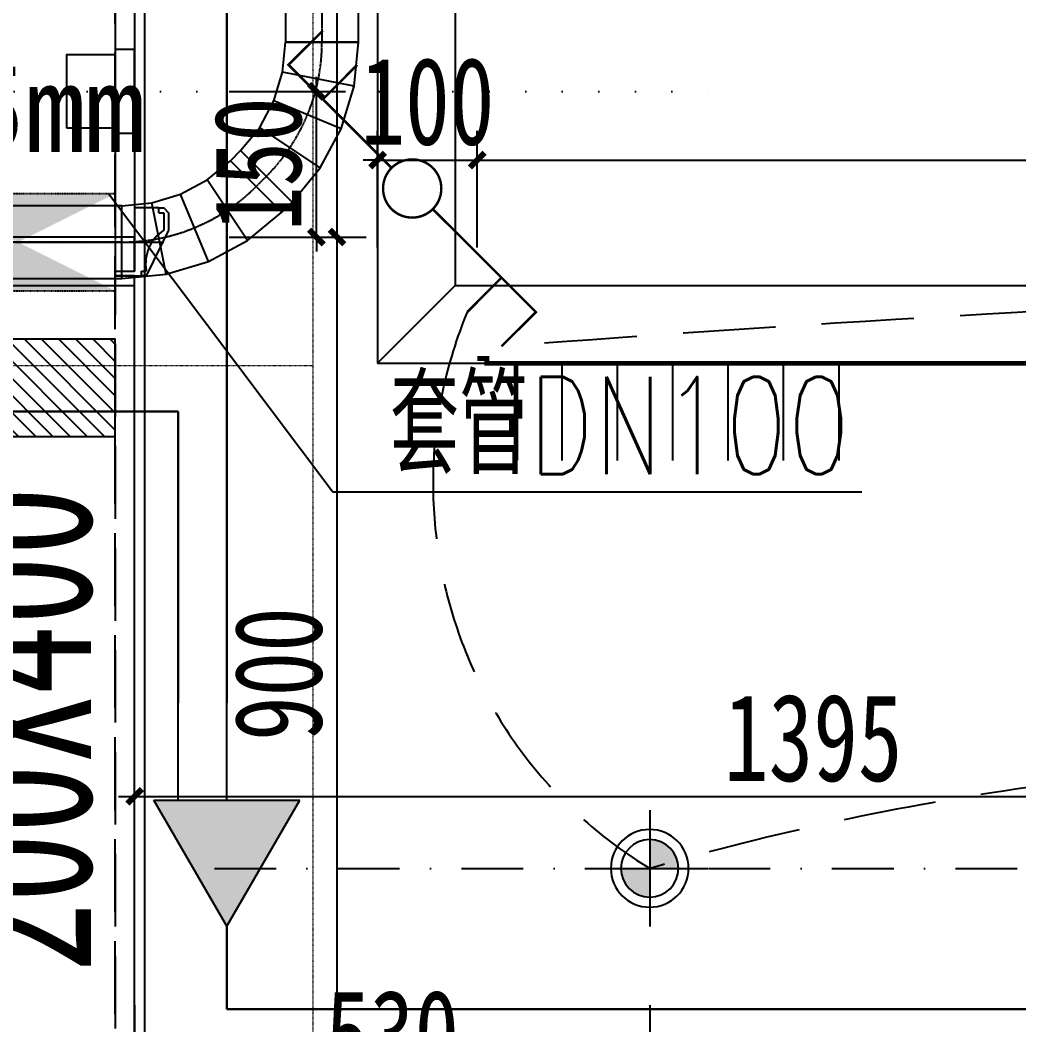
# Model space of a CAD drawing. Header units: millimetres. Extents: x -297 to 39764, y -29258 to 20315.
# Drawn here: x 10764 to 11792, y -22253 to -21219 of the extents above; entities that cross this region are included whole.
import ezdxf

# ---------------------------------------------------------------- set-up
doc = ezdxf.new("R2010")
doc.units = ezdxf.units.MM
for name, pattern in [('CENTER2', [1.125, 0.75, -0.125, 0.125, -0.125]), ('DASH', [0.35, 0.25, -0.1]), ('DASHDOT', [1, 0.5, -0.25, 0, -0.25]), ('DASHDOT2', [12.7, 6.35, -3.175, 0, -3.175]), ('DOT2', [0.125, 0, -0.125]), ('HIDDEN', [9.525, 6.35, -3.175]), ('HIDDEN2', [0.1875, 0.125, -0.0625])]:
    doc.linetypes.add(name, pattern=pattern)
doc.layers.get('Defpoints').update_dxf_attribs({"color": 250})
for name, color, linetype in [('.-P建筑梁位', 4, 'Continuous'), ('.P-墙体尺寸标注', 252, 'Continuous'), ('.p-灯具连线', 6, 'Continuous'), ('.P-装饰轮廓', 180, 'Continuous'), ('.P-门套', 141, 'Continuous'), ('.PC-天花灯具', 203, 'Continuous'), ('.PC-天花造型', 163, 'Continuous'), ('.PC-灯具尺寸标注', 252, 'Continuous'), ('.PC-综合天花虚线层', 14, 'DASHDOT2'), ('.ZD-强电开关', 183, 'Continuous'), ('.ZD-插座标注', 252, 'Continuous'), ('.ZD-插座虚线层', 214, 'DASH'), ('.ZT-空调.检修口', 52, 'Continuous'), ('0-设备', 1, 'Continuous'), ('A-Wall', 2, 'Continuous'), ('A-索引', 57, 'Continuous'), ('DUCT-新风中心线', 5, 'CENTER2'), ('DUCT-新风标注', 3, 'Continuous'), ('DUCT-新风管', 3, 'Continuous'), ('DUCT-新风管端线', 2, 'Continuous'), ('留孔', 1, 'Continuous'), ('空调套管', 1, 'Continuous')]:
    doc.layers.add(name, color=color, linetype=linetype)
doc.layers.add('ACS_DLJ_LNSG', color=4, linetype='DASHDOT', lineweight=20)
doc.layers.add('ACS_DLJ_QYG', color=1, linetype='Continuous', lineweight=30)
doc.styles.add('GOA_01_thin_0.75', font='romans.shx', dxfattribs={"width": 0.75, "bigfont": 'hzdx.shx'})
doc.styles.add('HZTXT', font='')
doc.styles.add('宋体', font='', dxfattribs={"width": 0.7, "height": 5})
doc.styles.add('文字样式', font='', dxfattribs={"width": 0.75})
doc.styles.get('HZTXT').set_extended_font_data('SimSun')
doc.styles.get('宋体').set_extended_font_data('SimSun')
doc.styles.get('文字样式').set_extended_font_data('SimSun')
doc.dimstyles.new('西安1-40（内部尺寸）', dxfattribs={"dimscale": 30, "dimtxt": 3, "dimasz": 0.5, "dimexe": 1, "dimexo": 1, "dimgap": 0.5, "dimtad": 1, "dimdec": 0, "dimrnd": 5, "dimtxsty": '文字样式', "dimblk": 'ARCHTICK', "dimcen": 1, "dimdle": 0.55, "dimclrd": 252, "dimclre": 252, "dimclrt": 30, "dimadec": 0, "dimazin": 0, "dimtfac": 1, "dimtdec": 0, "dimtix": 1, "dimtmove": 2, "dimatfit": 3, "dimfxl": 5, "dimfxlon": 1, "dimarcsym": 0})

# ---------------------------------------------------------------- blocks, each defined once
blk = doc.blocks.new('A$C303A7B2C')
at = {"layer": '.P-门套', "ltscale": 300}
for p, q in [((-60, 25), (-65, 25)), ((-65, 25), (-65, 0)), ((-60, 25), (-60, 30)), ((-60, 30), (-42, 30)), ((0, 7), (0, 11.4)), ((-65, 0), (0, 0)), ((5, 7), (0, 7)), ((0, -20), (0, 0)), ((5, -20), (5, 7)), ((5, -20), (0, -20))]:
    blk.add_line(p, q, dxfattribs=at)
for centre, radius, start, end in [((-7.7, 52.1), 40.8, 212.7332, 280.031), ((-0.5, 11.4), 0.5, 0, 100.031)]:
    blk.add_arc(centre, radius, start, end, dxfattribs=at)
at = {"layer": 'A-索引', "color": 5}
blk.add_lwpolyline([(-65, 25), (-65, 30), (-60, 35), (-42, 35), (5, 12), (5, 7)], dxfattribs=at)
blk = doc.blocks.new('*U59')
at = {"layer": '.P-门套', "ltscale": 15}
blk.add_lwpolyline([(-40, 240), (-40, 220), (-35, 220), (-35, 240), (0, 240), (0, 0), (-25, 0), (-25, 20), (-30, 20), (-30, 0), (-38, 0), (-38, 0), (-38, 56), (-50, 56), (-50, 240)], close=True, dxfattribs=at)
at = {"layer": '.P-门套', "linetype": 'ByBlock', "xscale": -1}
blk.add_blockref('A$C303A7B2C', (-35, 240), dxfattribs=at)
blk = doc.blocks.new('A$Cd2e37dc6')
at = {"layer": '.-P建筑梁位', "color": 4, "linetype": 'DASH', "ltscale": 300}
for points in [[(8700, 7978.4), (9700, 7978.4), (9700, 3078.4), (3900, 3078.4), (3900, 7878.4), (3900, 10878.4), (8700, 10878.4), (8700, 7978.4)], [(3900, 8178.4), (3900, 6178.4)]]:
    blk.add_lwpolyline(points, dxfattribs=at)
at = {"layer": '.-P建筑梁位', "color": 250, "linetype": 'DASH', "ltscale": 300, "style": '宋体', "width": 0.7}
blk.add_text('200X400', height=150, rotation=90, dxfattribs=at).set_placement((3875.1, 7321.6))
blk = doc.blocks.new('retrrrrrrrr')
blk.add_hatch(color=250).paths.add_polyline_path([(-88290.54307, 12821.54554), (-88365.54307, 12951.44935), (-88215.54307, 12951.44935)])
at = {"layer": '空调套管'}
h = blk.add_hatch(dxfattribs=at)
h.set_pattern_fill('ANSI31', color=250, scale=100, angle=-90)
h.set_pattern_definition([(315, (-41858.443, 54272.627), (8.8388348, 8.8388348), [])])
h.paths.add_polyline_path([(-88605.41381, 13325.85623), (-88405.41381, 13325.85623), (-88405.41381, 13425.85623), (-88605.41381, 13425.85623)])
at = {"color": 250}
for p, q in [((-88340.54307, 12951.44935), (-88340.54307, 13051.44935)), ((-88290.54307, 12951.44935), (-88290.54307, 13051.44935)), ((-88290.54307, 12821.54554), (-88365.54307, 12951.44935)), ((-88365.54307, 12951.44935), (-88215.54307, 12951.44935)), ((-88290.54307, 12821.54554), (-88215.54307, 12951.44935))]:
    blk.add_line(p, q, dxfattribs=at)
at = {"layer": '0-设备', "color": 250}
for p, q in [((-88412.33669, 13575.85624), (-88181.52202, 13268.75965, 3000)), ((-88181.52202, 13268.75965, 3000), (-87636.99732, 13268.75965, 3000))]:
    blk.add_line(p, q, dxfattribs=at)
at = {"layer": 'ACS_DLJ_LNSG', "color": 250}
for p, q in [((-88202.2038, 15821.39079), (-88202.2038, 12586.13771)), ((-88701.53749, 13398.83086), (-88202.2038, 13398.83086))]:
    blk.add_line(p, q, dxfattribs=at)
at = {"layer": 'ACS_DLJ_QYG', "color": 250}
for p, q in [((-88290.54307, 15752.83079), (-88290.54307, 13051.44935)), ((-88655.85576, 13351.44935), (-88340.54307, 13351.44935)), ((-88340.54307, 13051.44935), (-88340.54307, 13351.44935)), ((-88290.54307, 12821.54554), (-88290.54307, 12736.13771)), ((-86915.81081, 12736.13771), (-88290.54307, 12736.13771))]:
    blk.add_line(p, q, dxfattribs=at)
at = {"layer": 'DUCT-新风中心线', "color": 250}
for p, q in [((-88192.6021, 15683.66514), (-88192.6021, 13731.92225)), ((-88192.6021, 13731.82225), (-88192.6021, 13731.92225)), ((-88260.27977, 13583.17857), (-88249.92443, 13593.53391)), ((-88249.92443, 13593.53391), (-88249.85372, 13593.60462)), ((-88260.35048, 13583.10786), (-88260.27977, 13583.17857)), ((-88398.66811, 13525.85624), (-88631.48373, 13525.85624)), ((-88398.66811, 13525.85624), (-88398.56811, 13525.85624))]:
    blk.add_line(p, q, dxfattribs=at)
for centre, start, end in [((-88388.07135, 13731.82225), 315, 360), ((-88398.56811, 13721.32549), 270, 315)]:
    blk.add_arc(centre, 195.46926, start, end, dxfattribs=at)
at = {"layer": 'DUCT-新风管', "color": 250}
for p, q in [((-88230.1021, 15683.66514), (-88230.1021, 13731.92225)), ((-88155.1021, 13731.92225), (-88155.1021, 15683.66514)), ((-88233.13743, 13701.00398), (-88230.1021, 13731.82225)), ((-88230.1021, 13731.82225), (-88230.1021, 13731.92225)), ((-88159.57854, 13686.37221), (-88155.1021, 13731.82225)), ((-88155.1021, 13731.82225), (-88155.1021, 13731.92225)), ((-88242.12679, 13671.37004), (-88233.13743, 13701.00398)), ((-88172.83583, 13642.66878), (-88159.57854, 13686.37221)), ((-88256.72472, 13644.05924), (-88242.12679, 13671.37004)), ((-88276.37022, 13620.12112), (-88256.72472, 13644.05924)), ((-88194.3645, 13602.39147), (-88172.83583, 13642.66878)), ((-88276.44093, 13620.05041), (-88286.79627, 13609.69507)), ((-88276.44093, 13620.05041), (-88276.37022, 13620.12112)), ((-88310.8051, 13589.97886), (-88286.86698, 13609.62436)), ((-88286.86698, 13609.62436), (-88286.79627, 13609.69507)), ((-88223.33721, 13567.08811), (-88194.3645, 13602.39147)), ((-88338.1159, 13575.38093), (-88310.8051, 13589.97886)), ((-88367.74984, 13566.39157), (-88338.1159, 13575.38093)), ((-88398.66811, 13563.35624), (-88631.48373, 13563.35624)), ((-88398.66811, 13563.35624), (-88398.56811, 13563.35624)), ((-88398.56811, 13563.35624), (-88367.74984, 13566.39157)), ((-88233.76326, 13556.66206), (-88223.40792, 13567.0174)), ((-88223.40792, 13567.0174), (-88223.33721, 13567.08811)), ((-88269.13733, 13527.61864), (-88233.83397, 13556.59135)), ((-88233.83397, 13556.59135), (-88233.76326, 13556.66206)), ((-88309.41464, 13506.08997), (-88269.13733, 13527.61864)), ((-88353.11807, 13492.83268), (-88309.41464, 13506.08997)), ((-88398.56811, 13488.35624), (-88353.11807, 13492.83268)), ((-88631.48373, 13488.35624), (-88398.66811, 13488.35624)), ((-88398.66811, 13488.35624), (-88398.56811, 13488.35624))]:
    blk.add_line(p, q, dxfattribs=at)
at = {"layer": 'DUCT-新风管端线', "color": 250}
for p, q in [((-88155.1021, 13731.92225), (-88230.1021, 13731.92225)), ((-88230.1021, 13731.92225), (-88155.1021, 13731.92225)), ((-88159.57854, 13686.37221), (-88233.13743, 13701.00398)), ((-88172.83583, 13642.66878), (-88242.12679, 13671.37004)), ((-88194.3645, 13602.39147), (-88256.72472, 13644.05924)), ((-88223.40792, 13567.0174), (-88276.44093, 13620.05041)), ((-88223.40792, 13567.0174), (-88276.44093, 13620.05041)), ((-88233.76326, 13556.66206), (-88286.79627, 13609.69507)), ((-88286.79627, 13609.69507), (-88233.76326, 13556.66206)), ((-88269.13733, 13527.61864), (-88310.8051, 13589.97886)), ((-88309.41464, 13506.08997), (-88338.1159, 13575.38093)), ((-88398.66811, 13488.35624), (-88398.66811, 13563.35624)), ((-88398.66811, 13488.35624), (-88398.66811, 13563.35624)), ((-88353.11807, 13492.83268), (-88367.74984, 13566.39157))]:
    blk.add_line(p, q, dxfattribs=at)
at = {"layer": '留孔', "color": 250, "linetype": 'HIDDEN2', "ltscale": 0.5}
for p, q in [((-88605.41381, 13575.85624), (-88405.41381, 13575.85624)), ((-88405.41381, 13575.85624), (-88405.41381, 13475.85624)), ((-88605.41381, 13475.85624), (-88405.41381, 13475.85624))]:
    blk.add_line(p, q, dxfattribs=at)
at = {"layer": '留孔', "color": 250}
blk.add_line((-88655.41381, 13525.85624), (-88355.41381, 13525.85624), dxfattribs=at)
at = {"layer": '留孔', "color": 250, "linetype": 'HIDDEN2', "ltscale": 0.5}
blk.add_solid([(-88605.41381, 13475.85624), (-88405.41381, 13475.85624), (-88405.41381, 13575.85624), (-88605.41381, 13575.85624)], dxfattribs=at)
at = {"layer": '空调套管', "color": 250}
blk.add_lwpolyline([(-88605.41381, 13425.85623), (-88605.41381, 13325.85623), (-88405.41381, 13325.85623), (-88405.41381, 13425.85623)], close=True, dxfattribs=at)
at = {"layer": '0-设备', "color": 250, "insert": (-88122.76669, 13387.10831, 3000), "char_height": 100, "width": 597.1388019, "attachment_point": 1, "style": 'GOA_01_thin_0.75'}
blk.add_mtext('套管DN100', dxfattribs=at)
at = {"layer": 'DUCT-新风标注', "color": 250, "style": 'HZTXT'}
blk.add_text('%%C75mm', height=90.632911, dxfattribs=at).set_placement((-88713.161, 13618.6533, 6000))
blk = doc.blocks.new('tyr')
at = {"layer": '.ZT-空调.检修口'}
for p, q in [((11321.4, -21412.1), (11321.4, -21512.1)), ((11378.4, -21412.1), (11378.4, -21512.1)), ((11435.4, -21412.1), (11435.4, -21512.1)), ((11492.4, -21412.1), (11492.4, -21512.1)), ((11549.4, -21412.1), (11549.4, -21512.1)), ((11606.4, -21412.1), (11606.4, -21512.1))]:
    blk.add_line(p, q, dxfattribs=at)
at = {"layer": '.ZT-空调.检修口', "const_width": 5}
for points in [[(11234.4, -21407.1), (11244.4, -21407.1), (11244.4, -21412.1), (15281.9, -21412.1), (15281.9, -21407.1), (15291.9, -21407.1)], [(11274.4, -21412.1), (11274.4, -21512.1)]]:
    blk.add_lwpolyline(points, dxfattribs=at)
blk = doc.blocks.new('_ArchTick')
at = {"color": 0, "linetype": 'ByBlock', "const_width": 0.4}
blk.add_lwpolyline([(-0.5, -0.5), (0.5, 0.5)], dxfattribs=at)
blk = doc.blocks.new('*D266')
at = {"layer": '.ZT-空调.检修口', "color": 252, "linetype": 'ByBlock', "lineweight": -2, "transparency": 16777216}
for p, q in [((11131.9, -21452.8), (11131.9, -21332.8)), ((11234.4, -21452.8), (11234.4, -21332.8)), ((11131.9, -21362.8), (11116.9, -21362.8)), ((11131.9, -21362.8), (11234.4, -21362.8)), ((11234.4, -21362.8), (11249.4, -21362.8))]:
    blk.add_line(p, q, dxfattribs=at)
at = {"layer": 'Defpoints', "color": 0, "linetype": 'ByBlock', "transparency": 16777216}
for p in [(11234.4, -21362.8), (11234.4, -21567.1), (11131.9, -21572.1)]:
    blk.add_point(p, dxfattribs=at)
at = {"layer": '.ZT-空调.检修口', "color": 252, "linetype": 'ByBlock', "lineweight": -2, "transparency": 16777216, "xscale": 15, "yscale": 15, "zscale": 15}
blk.add_blockref('_ArchTick', (11131.9, -21362.8), dxfattribs=at)
at = {"layer": '.ZT-空调.检修口', "color": 252, "linetype": 'ByBlock', "lineweight": -2, "transparency": 16777216, "xscale": 15, "yscale": 15, "zscale": 15, "rotation": 180}
blk.add_blockref('_ArchTick', (11234.4, -21362.8), dxfattribs=at)
at = {"layer": '.ZT-空调.检修口', "color": 30, "linetype": 'ByBlock', "transparency": 16777216, "insert": (11183.2, -21302.8), "char_height": 90, "attachment_point": 5, "style": '文字样式'}
blk.add_mtext('100', dxfattribs=at)
blk = doc.blocks.new('*D267')
at = {"layer": '.ZT-空调.检修口', "color": 252, "linetype": 'ByBlock', "lineweight": -2, "transparency": 16777216}
for p, q in [((11234.4, -21452.8), (11234.4, -21332.8)), ((15291.9, -21452.8), (15291.9, -21332.8)), ((11217.9, -21362.8), (15308.4, -21362.8))]:
    blk.add_line(p, q, dxfattribs=at)
at = {"layer": 'Defpoints', "color": 0, "linetype": 'ByBlock', "transparency": 16777216}
for p in [(15291.9, -21362.8), (11234.4, -21567.1), (15291.9, -21567.1)]:
    blk.add_point(p, dxfattribs=at)
at = {"layer": '.ZT-空调.检修口', "color": 252, "linetype": 'ByBlock', "lineweight": -2, "transparency": 16777216, "xscale": 15, "yscale": 15, "zscale": 15, "rotation": 180}
blk.add_blockref('_ArchTick', (11234.4, -21362.8), dxfattribs=at)
at = {"layer": '.ZT-空调.检修口', "color": 252, "linetype": 'ByBlock', "lineweight": -2, "transparency": 16777216, "xscale": 15, "yscale": 15, "zscale": 15}
blk.add_blockref('_ArchTick', (15291.9, -21362.8), dxfattribs=at)
at = {"layer": '.ZT-空调.检修口', "color": 30, "linetype": 'ByBlock', "transparency": 16777216, "insert": (13263.2, -21302.8), "char_height": 90, "attachment_point": 5, "style": '文字样式'}
blk.add_mtext('4060', dxfattribs=at)
blk = doc.blocks.new('*D302')
at = {"layer": '.ZT-空调.检修口', "color": 252, "linetype": 'ByBlock', "lineweight": -2, "transparency": 16777216}
for p, q in [((10881.9, -22018), (10881.9, -21988)), ((12278.6, -22018), (12278.6, -21988)), ((10865.4, -22018), (12295.1, -22018))]:
    blk.add_line(p, q, dxfattribs=at)
at = {"layer": 'Defpoints', "color": 0, "linetype": 'ByBlock', "transparency": 16777216}
for p in [(12278.6, -22018), (10881.9, -22039.5), (12278.6, -22039.5)]:
    blk.add_point(p, dxfattribs=at)
at = {"layer": '.ZT-空调.检修口', "color": 252, "linetype": 'ByBlock', "lineweight": -2, "transparency": 16777216, "xscale": 15, "yscale": 15, "zscale": 15, "rotation": 180}
blk.add_blockref('_ArchTick', (10881.9, -22018), dxfattribs=at)
at = {"layer": '.ZT-空调.检修口', "color": 252, "linetype": 'ByBlock', "lineweight": -2, "transparency": 16777216, "xscale": 15, "yscale": 15, "zscale": 15}
blk.add_blockref('_ArchTick', (12278.6, -22018), dxfattribs=at)
at = {"layer": '.ZT-空调.检修口', "color": 30, "linetype": 'ByBlock', "transparency": 16777216, "insert": (11580.2, -21958), "char_height": 90, "attachment_point": 5, "style": '文字样式'}
blk.add_mtext('1395', dxfattribs=at)
blk = doc.blocks.new('*D710')
at = {"layer": '.P-墙体尺寸标注', "color": 252, "linetype": 'ByBlock', "lineweight": -2, "transparency": 16777216}
for p, q in [((11090.1, -18525.6), (11090.1, -21458.6)), ((11000.1, -18542.1), (11120.1, -18542.1)), ((11000.1, -21442.1), (11120.1, -21442.1))]:
    blk.add_line(p, q, dxfattribs=at)
at = {"layer": 'Defpoints', "color": 0, "linetype": 'ByBlock', "transparency": 16777216}
for p in [(10861.9, -18542.1), (10861.9, -21442.1), (11090.1, -21442.1)]:
    blk.add_point(p, dxfattribs=at)
at = {"layer": '.P-墙体尺寸标注', "color": 252, "linetype": 'ByBlock', "lineweight": -2, "transparency": 16777216, "xscale": 15, "yscale": 15, "zscale": 15}
for p, rotation in [((11090.1, -18542.1), 90), ((11090.1, -21442.1), 270)]:
    blk.add_blockref('_ArchTick', p, dxfattribs=dict(at, rotation=rotation))
at = {"layer": '.P-墙体尺寸标注', "color": 30, "linetype": 'ByBlock', "transparency": 16777216, "insert": (11030.1, -19992.1), "char_height": 90, "attachment_point": 5, "rotation": 90, "style": '文字样式'}
blk.add_mtext('2900', dxfattribs=at)
blk = doc.blocks.new('*D711')
at = {"layer": '.P-墙体尺寸标注', "color": 252, "linetype": 'ByBlock', "lineweight": -2, "transparency": 16777216}
for p, q in [((11090.1, -21425.6), (11090.1, -22358.6)), ((11000.1, -21442.1), (11120.1, -21442.1)), ((11000.1, -22342.1), (11120.1, -22342.1))]:
    blk.add_line(p, q, dxfattribs=at)
at = {"layer": 'Defpoints', "color": 0, "linetype": 'ByBlock', "transparency": 16777216}
for p in [(10861.9, -21442.1), (10861.9, -22342.1), (11090.1, -22342.1)]:
    blk.add_point(p, dxfattribs=at)
at = {"layer": '.P-墙体尺寸标注', "color": 252, "linetype": 'ByBlock', "lineweight": -2, "transparency": 16777216, "xscale": 15, "yscale": 15, "zscale": 15}
for p, rotation in [((11090.1, -21442.1), 90), ((11090.1, -22342.1), 270)]:
    blk.add_blockref('_ArchTick', p, dxfattribs=dict(at, rotation=rotation))
at = {"layer": '.P-墙体尺寸标注', "color": 30, "linetype": 'ByBlock', "transparency": 16777216, "insert": (11030.1, -21892.1), "char_height": 90, "attachment_point": 5, "rotation": 90, "style": '文字样式'}
blk.add_mtext('900', dxfattribs=at)
blk = doc.blocks.new('*D906')
at = {"layer": '.PC-灯具尺寸标注', "color": 252, "linetype": 'ByBlock', "lineweight": -2, "transparency": 16777216}
for p, q in [((10881.9, -22233), (10881.9, -22353)), ((11411.9, -22233), (11411.9, -22353)), ((10865.4, -22323), (11428.4, -22323))]:
    blk.add_line(p, q, dxfattribs=at)
at = {"layer": 'Defpoints', "color": 0, "linetype": 'ByBlock', "transparency": 16777216}
for p in [(10881.9, -21492.1), (11411.9, -22092.1), (11411.9, -22323)]:
    blk.add_point(p, dxfattribs=at)
at = {"layer": '.PC-灯具尺寸标注', "color": 252, "linetype": 'ByBlock', "lineweight": -2, "transparency": 16777216, "xscale": 15, "yscale": 15, "zscale": 15, "rotation": 180}
blk.add_blockref('_ArchTick', (10881.9, -22323), dxfattribs=at)
at = {"layer": '.PC-灯具尺寸标注', "color": 252, "linetype": 'ByBlock', "lineweight": -2, "transparency": 16777216, "xscale": 15, "yscale": 15, "zscale": 15}
blk.add_blockref('_ArchTick', (11411.9, -22323), dxfattribs=at)
at = {"layer": '.PC-灯具尺寸标注', "color": 30, "linetype": 'ByBlock', "transparency": 16777216, "insert": (11146.9, -22263), "char_height": 90, "attachment_point": 5, "style": '文字样式'}
blk.add_mtext('530', dxfattribs=at)
blk = doc.blocks.new('*D907')
at = {"layer": '.PC-灯具尺寸标注', "color": 252, "linetype": 'ByBlock', "lineweight": -2, "transparency": 16777216}
for p, q in [((11411.9, -22233), (11411.9, -22353)), ((12978.6, -22233), (12978.6, -22353)), ((11395.4, -22323), (12995.1, -22323))]:
    blk.add_line(p, q, dxfattribs=at)
at = {"layer": 'Defpoints', "color": 0, "linetype": 'ByBlock', "transparency": 16777216}
for p in [(11411.9, -22092.1), (12978.6, -22092.1), (12978.6, -22323)]:
    blk.add_point(p, dxfattribs=at)
at = {"layer": '.PC-灯具尺寸标注', "color": 252, "linetype": 'ByBlock', "lineweight": -2, "transparency": 16777216, "xscale": 15, "yscale": 15, "zscale": 15, "rotation": 180}
blk.add_blockref('_ArchTick', (11411.9, -22323), dxfattribs=at)
at = {"layer": '.PC-灯具尺寸标注', "color": 252, "linetype": 'ByBlock', "lineweight": -2, "transparency": 16777216, "xscale": 15, "yscale": 15, "zscale": 15}
blk.add_blockref('_ArchTick', (12978.6, -22323), dxfattribs=at)
at = {"layer": '.PC-灯具尺寸标注', "color": 30, "linetype": 'ByBlock', "transparency": 16777216, "insert": (12195.2, -22263), "char_height": 90, "attachment_point": 5, "style": '文字样式'}
blk.add_mtext('1565', dxfattribs=at)
blk = doc.blocks.new('2312')
at = {"layer": '.ZD-强电开关', "color": 6, "linetype": 'ByBlock', "ltscale": 0.1}
for points in [[(-50, 43), (-50, -43), (-70, -43), (-70, 43)], [(0, -37.5), (-50, -37.5), (-50, 37.5), (0, 37.5)]]:
    blk.add_lwpolyline(points, close=True, dxfattribs=at)
blk = doc.blocks.new('DHXBHXA$C77BD43D8')
at = {"const_width": 2.5}
for points in [[(-21.2, -21.2, -1), (21.2, 21.2), (127.3, 127.3), (162.6, 91.9)], [(21.2, 21.2, -1), (-21.2, -21.2), (-127.3, -127.3), (-162.6, -91.9)]]:
    blk.add_lwpolyline(points, format="xyb", dxfattribs=at)
for points in [[(91.9, 91.9), (127.3, 56.6)], [(-91.9, -91.9), (-127.3, -56.6)]]:
    blk.add_lwpolyline(points, dxfattribs=at)
blk = doc.blocks.new('*D929')
at = {"layer": '.ZD-插座标注', "color": 252, "linetype": 'ByBlock', "lineweight": -2, "transparency": 16777216}
for p, q in [((11069, -21292.1), (11069, -21277.1)), ((10979, -21292.1), (11099, -21292.1)), ((11069, -21442.1), (11069, -21292.1)), ((10979, -21442.1), (11099, -21442.1)), ((11069, -21442.1), (11069, -21457.1))]:
    blk.add_line(p, q, dxfattribs=at)
at = {"layer": 'Defpoints', "color": 0, "linetype": 'ByBlock', "transparency": 16777216}
for p in [(10861.9, -21292.1, 0), (11069, -21292.1), (10861.9, -21442.1, 0)]:
    blk.add_point(p, dxfattribs=at)
at = {"layer": '.ZD-插座标注', "color": 252, "linetype": 'ByBlock', "lineweight": -2, "transparency": 16777216, "xscale": 15, "yscale": 15, "zscale": 15}
for p, rotation in [((11069, -21292.1), 270), ((11069, -21442.1), 90)]:
    blk.add_blockref('_ArchTick', p, dxfattribs=dict(at, rotation=rotation))
at = {"layer": '.ZD-插座标注', "color": 30, "linetype": 'ByBlock', "transparency": 16777216, "insert": (11009, -21367.1), "char_height": 90, "attachment_point": 5, "rotation": 90, "style": '文字样式'}
blk.add_mtext('150', dxfattribs=at)
blk = doc.blocks.new('防眩光射灯')
h = blk.add_hatch(color=256)
h.dxf.hatch_style = 1
h.paths.add_polyline_path([(29.6, 0, 0.414214), (0, 29.6), (0, 0)])
h.paths.add_polyline_path([(0, 0), (-29.6, 0, 0.414214), (0, -29.6)])
for p, q in [((0, 40), (0, -60)), ((-60, 0), (60, 0))]:
    blk.add_line(p, q)
blk.add_lwpolyline([(0, 112, 0, 50, 0), (0, 87.2, 0, 0, 0), (0, 40, 0, 0, 0)], format="xyseb")
blk.add_circle((0, 0), 40)
at = {"color": 250}
blk.add_circle((0, 0), 29.6, dxfattribs=at)

msp = doc.modelspace()

# ---------------------------------------------------------------- linework, layer by layer
at = {"layer": '.p-灯具连线', "color": 6, "linetype": 'HIDDEN', "ltscale": 15, "elevation": 0}
msp.add_lwpolyline([(19211.9, -22092.1, 0.071517), (11259.4, -21554.7)], format="xyb", dxfattribs=at)
at = {"layer": '.p-灯具连线', "color": 6, "linetype": 'HIDDEN', "ltscale": 15}
msp.add_lwpolyline([(17040.9, -22213.9, -0.168986), (16111.9, -22092.1, 0.104203), (14545.2, -22092.1, -0.103003), (12978.6, -22092.1, 0.141607), (11411.9, -22092.1, -0.369962), (11224.1, -21519.4, -0.266914)], format="xyb", dxfattribs=at)
at = {"layer": '.P-装饰轮廓'}
msp.add_lwpolyline([(10881.9, -18542.1), (10881.9, -21442.1)], dxfattribs=at)
at = {"layer": '.PC-天花造型', "color": 8}
msp.add_line((10881.9, -22292.1), (10881.9, -21492.1), dxfattribs=at)
at = {"layer": '.PC-天花造型', "color": 75}
msp.add_line((11131.9, -21572.1), (11211.9, -21492.1), dxfattribs=at)
at = {"layer": '.PC-天花造型'}
msp.add_lwpolyline([(16631.9, -26172.1), (16631.9, -22612.1), (16791.9, -22612.1), (16791.9, -22962.1), (18531.9, -22962.1), (18531.9, -22612.1), (19731.9, -22612.1), (19731.9, -21572.1), (15631.9, -21572.1), (15631.9, -18672.1), (11931.9, -18672.1), (11931.9, -18512.1), (12581.9, -18512.1), (12581.9, -17572.1), (10891.9, -17572.1), (10891.9, -26172.1)], dxfattribs=at)
msp.add_lwpolyline([(11131.9, -21572.1), (15391.9, -21572.1), (15391.9, -18912.1), (11131.9, -18912.1)], close=True, dxfattribs=at)
at = {"layer": '.PC-天花造型', "color": 75}
msp.add_lwpolyline([(11211.9, -21492.1), (15311.9, -21492.1), (15311.9, -18992.1), (11211.9, -18992.1)], close=True, dxfattribs=at)
at = {"layer": '.PC-综合天花虚线层', "linetype": 'DASHDOT2', "ltscale": 10}
msp.add_line((10964, -22092.1), (19483.6, -22092.1), dxfattribs=at)
at = {"layer": '.ZD-强电开关', "color": 1}
msp.add_lwpolyline([(10881.9, -21292.1, 0, 25, 0), (10981.9, -21292.1, 0, 0, 0), (11167.5, -21292.1, 0, 0, 0), (11167.5, -21392.1, 0, 0, 0)], format="xyseb", dxfattribs=at)
at = {"layer": '.ZD-插座虚线层', "linetype": 'DOT2', "ltscale": 300}
msp.add_lwpolyline([(10720.4, -21292.1), (11507.1, -21292.1)], dxfattribs=at)
at = {"layer": 'A-Wall', "color": 7}
msp.add_line((10861.9, -21442.1), (10661.9, -21442.1), dxfattribs=at)
msp.add_lwpolyline([(10661.9, -19242.1), (10661.9, -18592.1), (10661.9, -18542.1), (10861.9, -18542.1), (10861.9, -21442.1)], dxfattribs=at)

# ---------------------------------------------------------------- block references
at = {"layer": '.-P建筑梁位'}
msp.add_blockref('A$Cd2e37dc6', (6961.9, -29520.5, 0), dxfattribs=at)
at = {"layer": '.P-门套', "xscale": -1, "rotation": 270}
msp.add_blockref('*U59', (10641.9, -21442.1), dxfattribs=at)
at = {"layer": '.PC-天花灯具', "xscale": -1, "rotation": 89.99999996775348}
msp.add_blockref('防眩光射灯', (11411.9, -22092.1), dxfattribs=at)
at = {"layer": '.ZD-强电开关', "rotation": 270}
msp.add_blockref('DHXBHXA$C77BD43D8', (11167.5, -21392.1), dxfattribs=at)
at = {"layer": '.ZD-强电开关', "color": 4, "linetype": 'ByBlock', "xscale": -1}
msp.add_blockref('2312', (10811.9, -21292.1, 0), dxfattribs=at)
at = {"layer": '.ZT-空调.检修口', "color": 0}
msp.add_blockref('retrrrrrrrr', (99267.3, -34973.2), dxfattribs=at)
at = {"layer": '.ZT-空调.检修口', "color": 1, "linetype": 'ByBlock'}
msp.add_blockref('tyr', (0, -160), dxfattribs=at)

# ---------------------------------------------------------------- dimensions: what is measured, and where the dimension line sits
at = {"layer": '.P-墙体尺寸标注', "color": 1, "linetype": 'ByBlock'}
for base, p1, p2, picture, middle in [((11090.1, -21442.1), (10861.9, -18542.1), (10861.9, -21442.1), '*D710', (11030.1, -19992.1)), ((11090.1, -22342.1), (10861.9, -21442.1), (10861.9, -22342.1), '*D711', (11030.1, -21892.1))]:
    dim = msp.add_linear_dim(base=base, p1=p1, p2=p2, angle=90, dimstyle='西安1-40（内部尺寸）', override={"dimfxl": 3}, dxfattribs=at)
    dim.commit()
    dim.dimension.update_dxf_attribs({"geometry": picture, "text_midpoint": middle})
at = {"layer": '.PC-灯具尺寸标注', "color": 1, "linetype": 'ByBlock'}
for base, p1, p2, picture, middle in [((11411.9, -22323), (10881.9, -21492.1), (11411.9, -22092.1), '*D906', (11146.9, -22263)), ((12978.6, -22323), (11411.9, -22092.1), (12978.6, -22092.1), '*D907', (12195.2, -22263))]:
    dim = msp.add_linear_dim(base=base, p1=p1, p2=p2, dimstyle='西安1-40（内部尺寸）', override={"dimfxl": 3}, dxfattribs=at)
    dim.commit()
    dim.dimension.update_dxf_attribs({"geometry": picture, "text_midpoint": middle})
at = {"layer": '.ZD-插座标注', "color": 1, "linetype": 'ByBlock'}
dim = msp.add_linear_dim(base=(11069, -21292.1, 0), p1=(10861.9, -21442.1), p2=(10861.9, -21292.1, 0), angle=90, dimstyle='西安1-40（内部尺寸）', override={"dimfxl": 3}, dxfattribs=at)
dim.commit()
dim.dimension.update_dxf_attribs({"geometry": '*D929', "text_midpoint": (11009, -21367.1, 0)})
at = {"layer": '.ZT-空调.检修口', "color": 1, "linetype": 'ByBlock'}
for base, p1, p2, picture, middle in [((11234.4056, -21362.8094), (11131.9093, -21572.0772), (11234.4056, -21567.0773), '*D266', (11183.1574, -21302.8094)), ((15291.9093, -21362.8094), (11234.4056, -21567.0772), (15291.9093, -21567.0772), '*D267', (13263.1574, -21302.8094)), ((12278.6, -22018), (10881.9, -22039.5), (12278.6, -22039.5), '*D302', (11580.2, -21958))]:
    dim = msp.add_linear_dim(base=base, p1=p1, p2=p2, dimstyle='西安1-40（内部尺寸）', override={"dimfxl": 3}, dxfattribs=at)
    dim.commit()
    dim.dimension.update_dxf_attribs({"geometry": picture, "text_midpoint": middle})

doc.saveas('drawing.dxf')
